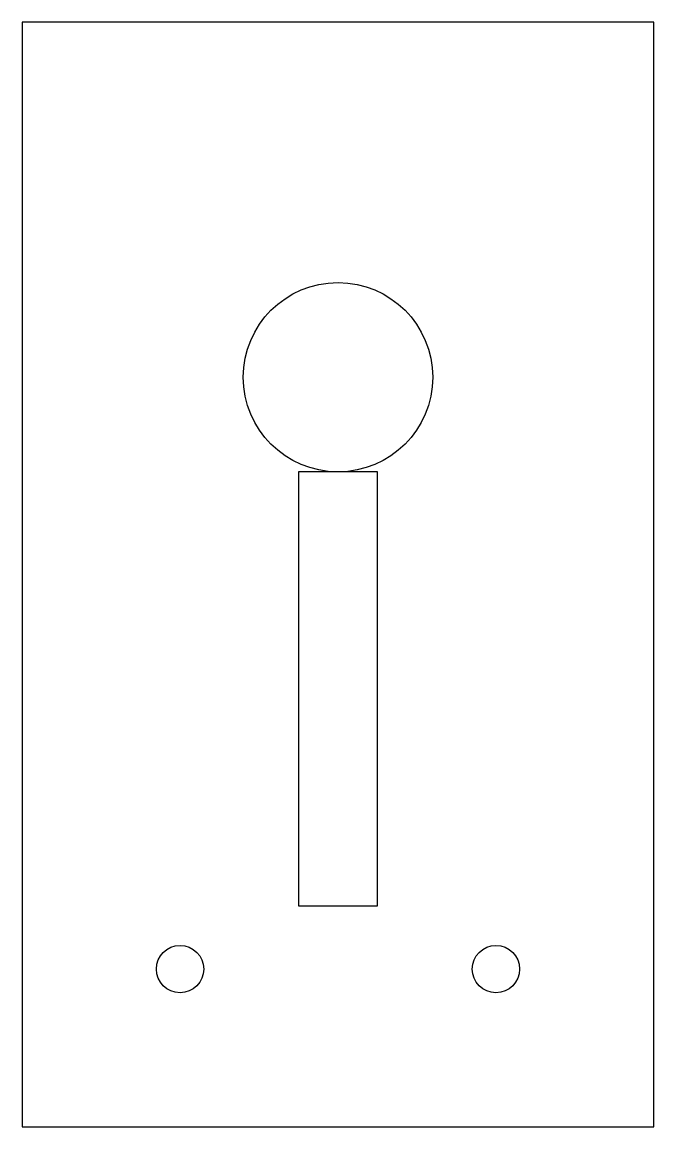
# Model space of a CAD drawing. Header units: metres. Extents: x 0 to 80, y 0 to 140.
import ezdxf

# ---------------------------------------------------------------- set-up
doc = ezdxf.new("R2010")
doc.units = ezdxf.units.M
doc.layers.add('CUTOUT', color=7, linetype='Continuous')
doc.layers.add('OUTER', color=7, linetype='Continuous')

msp = doc.modelspace()

# ---------------------------------------------------------------- linework, layer by layer
for centre in [(20, 20), (60, 20)]:
    msp.add_circle(centre, 3)
at = {"layer": 'CUTOUT'}
msp.add_lwpolyline([(35, 28), (45, 28), (45, 83), (35, 83), (35, 28)], dxfattribs=at)
msp.add_circle((40, 95), 12, dxfattribs=at)
at = {"layer": 'OUTER'}
msp.add_lwpolyline([(0, 0), (80, 0), (80, 140), (0, 140), (0, 0)], dxfattribs=at)

doc.saveas('drawing.dxf')
